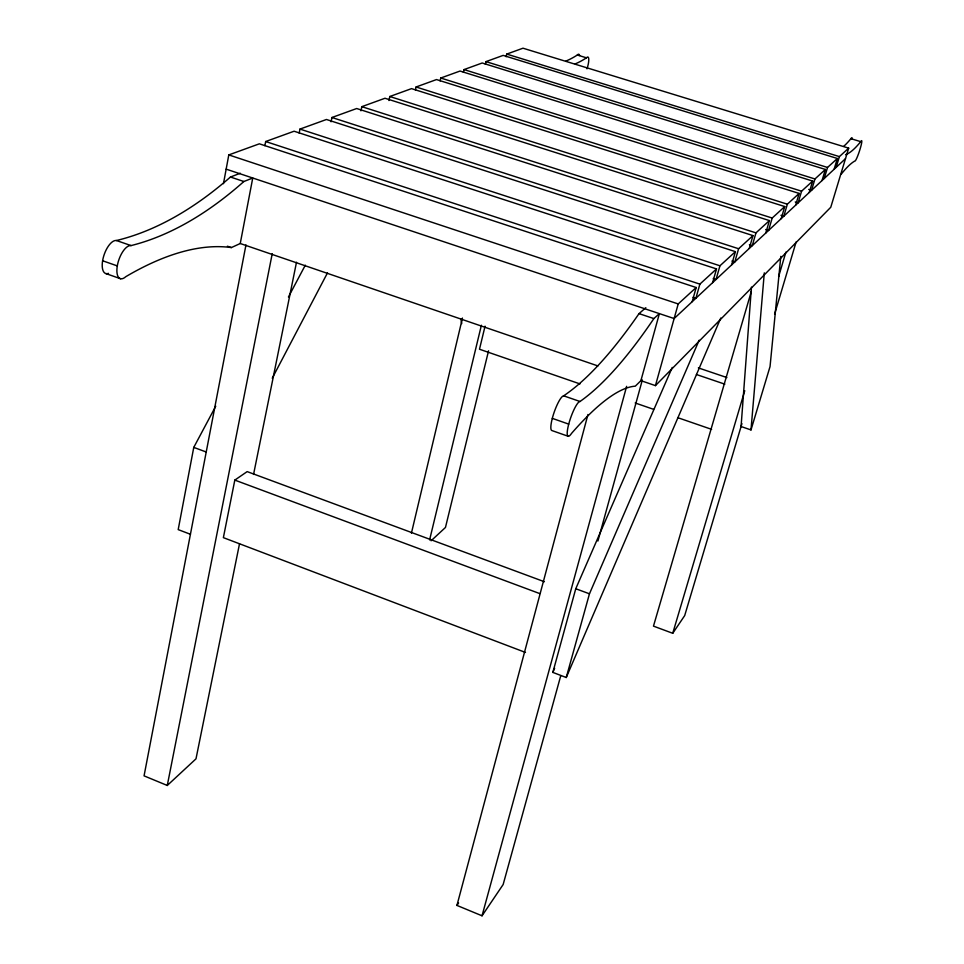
<?xml version="1.0" encoding="UTF-8"?>
<svg xmlns="http://www.w3.org/2000/svg" width="964" height="964" viewBox="0 0 964 964"><rect width="100%" height="100%" fill="white"/><g stroke="black" fill="none" stroke-linecap="round" stroke-linejoin="round"><path stroke-width="1.45" d="M751.45 287.115L741.075 426.522L750.992 429.932L770.043 366.561L780.804 256.364M750.992 429.932L764.295 272.86M223.467 183.678L228.793 154.915L259.364 143.817L696.177 287.513L692.188 301.708M215.743 406.206L193.764 447.392L178.195 529.61L190.426 534.273M240.253 243.518L252.749 178.015L243.88 181.509A899.701 380.816 -82.8 0 1 131.056 245.591A17.412 7.471 -71 0 0 117.307 265.847A17.412 7.471 -71 0 0 125.778 276.692A643.94 231.493 -64.4 0 1 231.384 247.567L240.253 243.518L597.921 365.934M245.965 244.928L144.058 775.863L167.278 785.467L195.993 758.837L239.53 543.696M264.883 145.66L265.678 141.527L294.092 131.225L716.517 268.92L712.625 282.633M167.278 785.467L272.222 253.713M299.177 133.08L299.973 129.092L326.459 119.488L735.411 251.652L731.604 264.931M544.395 581.738L247.17 471.613L234.818 480.096L223.371 537.647L525.501 652.447M253.556 474.433L296.502 262.232M331.062 121.789L331.941 117.5L356.692 108.522L752.992 235.59L749.269 248.435M360.946 110.824L361.813 106.667L384.998 98.256L769.405 220.587L765.765 233.047M388.938 100.545L389.805 96.508L411.544 88.628L784.744 206.561L781.189 218.659M415.424 89.929L416.062 86.989L436.511 79.566L799.132 193.415L795.662 205.163M440.126 80.892L440.753 78.024L460.021 71.047L812.652 181.063L809.242 192.475M463.395 72.372L464.021 69.589L482.193 62.997L825.365 169.447L822.039 180.545M485.362 64.335L485.977 61.624L503.16 55.394L837.355 158.482L834.101 169.29M506.124 56.731L506.739 54.092L522.994 48.2L848.682 148.143L830.775 207.248L655.436 385.624L640.903 380.647L659.376 313.625L653.869 318.578A962.831 196.234 -75.8 0 1 580.003 401.494A18.4 3.711 -70.7 0 0 568.748 424.052A18.4 3.711 -70.7 0 0 571.568 433.366A678.15 114.282 -67.8 0 1 635.3 386.166L641.735 379.828M411.423 533.152L462.455 318.048M429.607 539.9L481.398 325.242M485.061 326.181L479.482 349.233L579.979 383.913M488.555 350.812L445.464 527.453L431.113 540.768M560.723 675.824L503.148 884.53L482.036 915.8L456.936 905.413L587.956 414.508M482.036 915.8L626.636 386.335M720.783 318.012L566.254 677.511L552.842 672.402L575.761 588.739L672.245 367.429M597.909 541.033L642.289 380.153M566.254 677.511L589.462 593.8L699.153 340.208M655.436 385.624L678.21 303.937L696.177 287.513M716.517 268.92L699.876 284.127L695.9 298.238L693.044 297.286M735.411 251.652L719.951 265.787L716.071 279.415L713.215 278.476M752.992 235.59L738.605 248.736L734.809 261.931L731.953 261.003M769.405 220.587L755.969 232.866L752.269 245.651L749.402 244.723M784.744 206.561L772.188 218.045L768.561 230.444L765.693 229.528M751.305 291.502L653.471 626.13L672.739 633.288L684.693 615.586L741.931 423.642M799.132 193.415L787.359 204.187L783.816 216.213L780.948 215.297M812.652 181.063L801.578 191.185L798.12 202.862L795.252 201.958M672.739 633.288L744.75 390.721M778.611 276.656L785.889 252.11M774.61 314.095L796.119 241.964M825.365 169.447L814.954 178.967L811.555 190.318L808.688 189.426M824.22 178.509L827.534 167.459L837.355 158.482M836.149 167.375L839.403 156.614L848.682 148.143M552.842 672.402L554.637 668.257M272.246 378.237L327.495 272.872M288.441 296.984L305.299 265.184M456.936 905.413L458.611 903.027M845.488 158.662L674.137 318.542L226.154 169.146M568.302 436.318L552.011 430.583A18.364 3.856 -70.7 0 1 553.902 413.014A18.364 3.856 -70.7 0 1 563.663 395.83A960.277 203.645 -76 0 0 639.024 313.625L645.832 307.697M108.498 273.366A17.376 7.579 -71 0 1 103.136 258.171A17.376 7.579 -71 0 1 116.439 240.518A897.906 386.118 -83.1 0 0 230.456 177.027L240.277 173.243M565.94 61.033A494.183 122.621 -76.6 0 0 577.303 55.02L586.449 57.816A10.435 2.555 -73.2 0 1 588.775 59.178A10.435 2.555 -73.2 0 1 587.004 68.818M843.765 146.275A513.631 60.045 -73.3 0 0 850.947 138.671L860.707 141.648A10.773 1.205 -71.7 0 1 860.057 149.167A10.773 1.205 -71.7 0 1 854.791 161.06A402.759 44.947 -70.4 0 0 841.331 174.038M506.739 54.092L839.403 156.614M485.977 61.624L827.534 167.459M464.021 69.589L814.954 178.967M440.753 78.024L801.578 191.185M416.062 86.989L787.359 204.187M389.805 96.508L772.188 218.045M361.813 106.667L755.969 232.866M331.941 117.5L738.605 248.736M299.973 129.092L719.951 265.787M265.678 141.527L699.876 284.127M228.793 154.915L678.21 303.937M230.456 177.027L243.88 181.509M639.024 313.625L653.869 318.578M698.346 367.899L726.88 377.551M696.418 374.514L724.844 384.166M227.408 246.206L231.384 247.567M635.18 402.976L653.58 409.326M677.644 417.629L711.613 429.354M116.439 240.518L131.056 245.591M563.663 395.83L580.003 401.494M102.606 260.762L117.295 265.907M552.3 418.364L568.724 424.124M105.992 273.607L120.572 278.741M193.764 447.392L206.224 452.008M575.761 588.739L589.462 593.8M234.818 480.096L539.707 593.571M460.913 319.192L461.744 323.627M860.707 141.648A514.366 57.707 -73.2 0 1 845.536 154.698M850.947 138.671A10.761 1.265 -71.8 0 1 852.08 138.828M586.449 57.816A494.797 120.633 -76.5 0 1 575.219 63.877M577.303 55.02A10.423 2.603 -73.2 0 1 579.581 55.538"/></g></svg>
